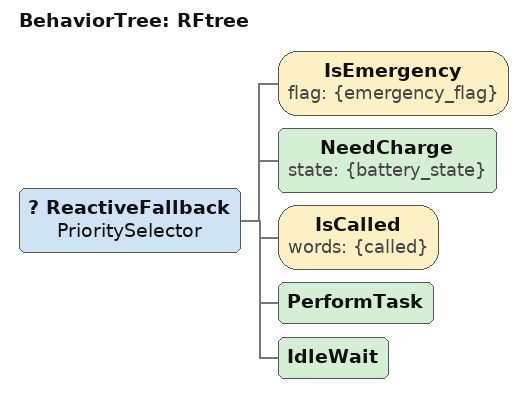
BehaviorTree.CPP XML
<root BTCPP_format="4">
    <BehaviorTree ID="RFtree">
        <ReactiveFallback name="PrioritySelector">
            <IsEmergency flag="{emergency_flag}"/>
            <NeedCharge state="{battery_state}"/>
            <IsCalled words="{called}"/>
            <PerformTask/>
            <IdleWait/>
        </ReactiveFallback>
    </BehaviorTree>
</root>
